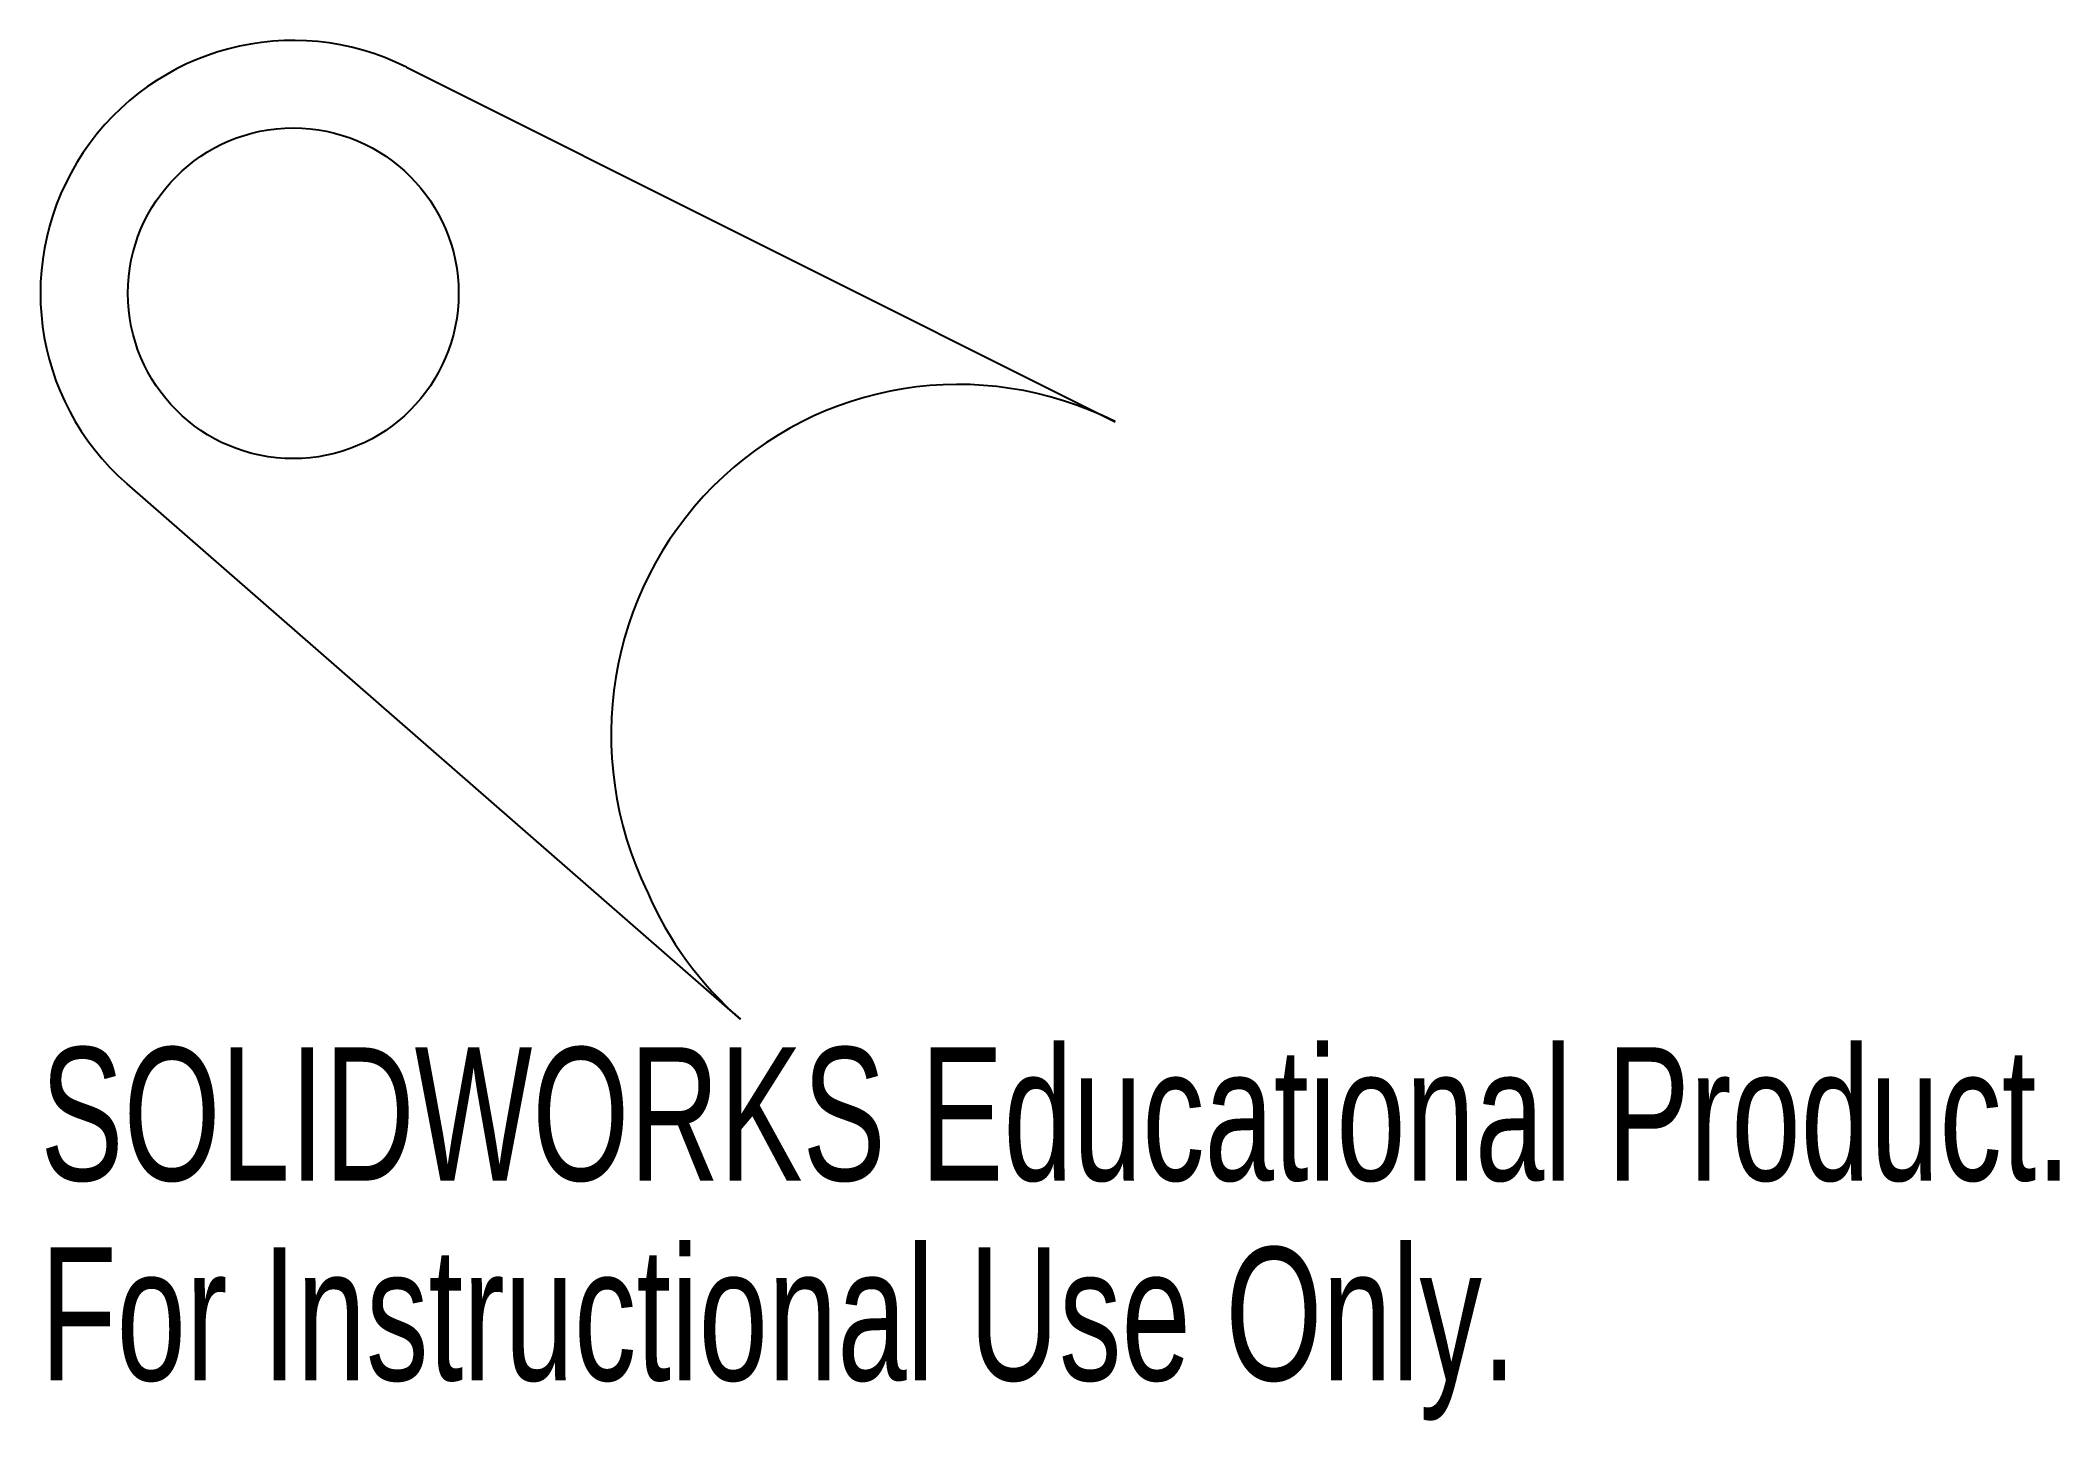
# Model space of a CAD drawing. Header units: inches. Extents: x -20.21 to -17.32, y 2.72 to 4.69.
import ezdxf

# ---------------------------------------------------------------- set-up
doc = ezdxf.new("R2010")
doc.units = ezdxf.units.IN
doc.header["$MEASUREMENT"] = 0
doc.styles.add('SLDTEXTSTYLE0', font='TXT', dxfattribs={"width": 0.7})

msp = doc.modelspace()

# ---------------------------------------------------------------- linework, layer by layer
at = {"color": 7, "linetype": 'Continuous', "lineweight": 25}
for p, q in [((-19.6865, 4.6538), (-18.6741, 4.1473)), ((-19.2092, 3.2937), (-20.0856, 4.0585))]:
    msp.add_line(p, q, dxfattribs=at)
msp.add_circle((-19.8481, 4.3307), 0.2362, dxfattribs=at)
msp.add_arc((-19.8481, 4.3307), 0.3612, 63.4259, 228.8901, dxfattribs=at)
for centre, start_param, end_param in [((-18.8927, 3.6944), 2.255196, 4.733462), ((-18.8838, 3.675), 4.691316, 5.141468)]:
    msp.add_ellipse(centre, major_axis=(0.2113, -0.4612), ratio=0.985689, start_param=start_param, end_param=end_param, dxfattribs=at)

# ---------------------------------------------------------------- texts
at = {"color": 7, "linetype": 'Continuous', "char_height": 0.1903, "attachment_point": 1, "style": 'SLDTEXTSTYLE0'}
for s, insert in [('SOLIDWORKS Educational Product.', (-20.2093, 3.2536)), ('For Instructional Use Only.', (-20.2093, 2.9681))]:
    msp.add_mtext(s, dxfattribs=dict(at, insert=insert))

doc.saveas('drawing.dxf')
